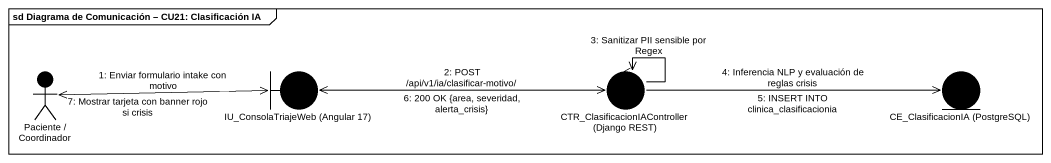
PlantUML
@startuml
mainframe sd Diagrama de Comunicación – CU21: Clasificación IA
actor "Paciente / Coordinador" as Paciente_Coordinador #000000
boundary "IU_ConsolaTriajeWeb (Angular 17)" as IU_ConsolaTriajeWeb_Angular #000000
control "CTR_ClasificacionIAController (Django REST)" as CTR_ClasificacionIAControlle #000000
entity "CE_ClasificacionIA (PostgreSQL)" as CE_ClasificacionIA #000000
Paciente_Coordinador -right-> IU_ConsolaTriajeWeb_Angular : 1: Enviar formulario intake con motivo
IU_ConsolaTriajeWeb_Angular -left-> Paciente_Coordinador : 7: Mostrar tarjeta con banner rojo si crisis
IU_ConsolaTriajeWeb_Angular -right-> CTR_ClasificacionIAControlle : 2: POST /api/v1/ia/clasificar-motivo/
CTR_ClasificacionIAControlle -left-> IU_ConsolaTriajeWeb_Angular : 6: 200 OK {area, severidad, alerta_crisis}
CTR_ClasificacionIAControlle --> CTR_ClasificacionIAControlle : 3: Sanitizar PII sensible por Regex
CTR_ClasificacionIAControlle -right-> CE_ClasificacionIA : 4: Inferencia NLP y evaluación de reglas crisis
CTR_ClasificacionIAControlle -right-> CE_ClasificacionIA : 5: INSERT INTO clinica_clasificacionia
@enduml
